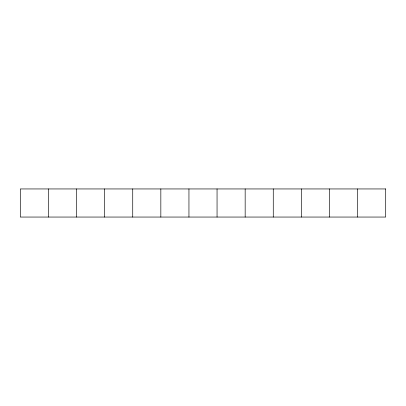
<?xml version="1.0" encoding="UTF-8"?>
<svg xmlns="http://www.w3.org/2000/svg" width="406" height="406" viewBox="0 0 406 406"><rect width="100%" height="100%" fill="white"/><g stroke="black" fill="none" stroke-linecap="round" stroke-linejoin="round"><path stroke-width="0.61" d="M357.595 188.947L357.595 217.053M329.484 188.947L329.484 217.053M301.379 188.947L301.379 217.053M273.268 188.947L273.268 217.053M245.163 188.947L245.163 217.053M217.053 188.947L217.053 217.053M188.947 188.947L188.947 217.053M160.837 188.947L160.837 217.053M132.732 188.947L132.732 217.053M104.621 188.947L104.621 217.053M76.516 188.947L76.516 217.053M48.405 188.947L48.405 217.053M385.7 188.947L20.3 188.947L20.3 217.053L385.7 217.053L385.7 188.947"/></g></svg>
